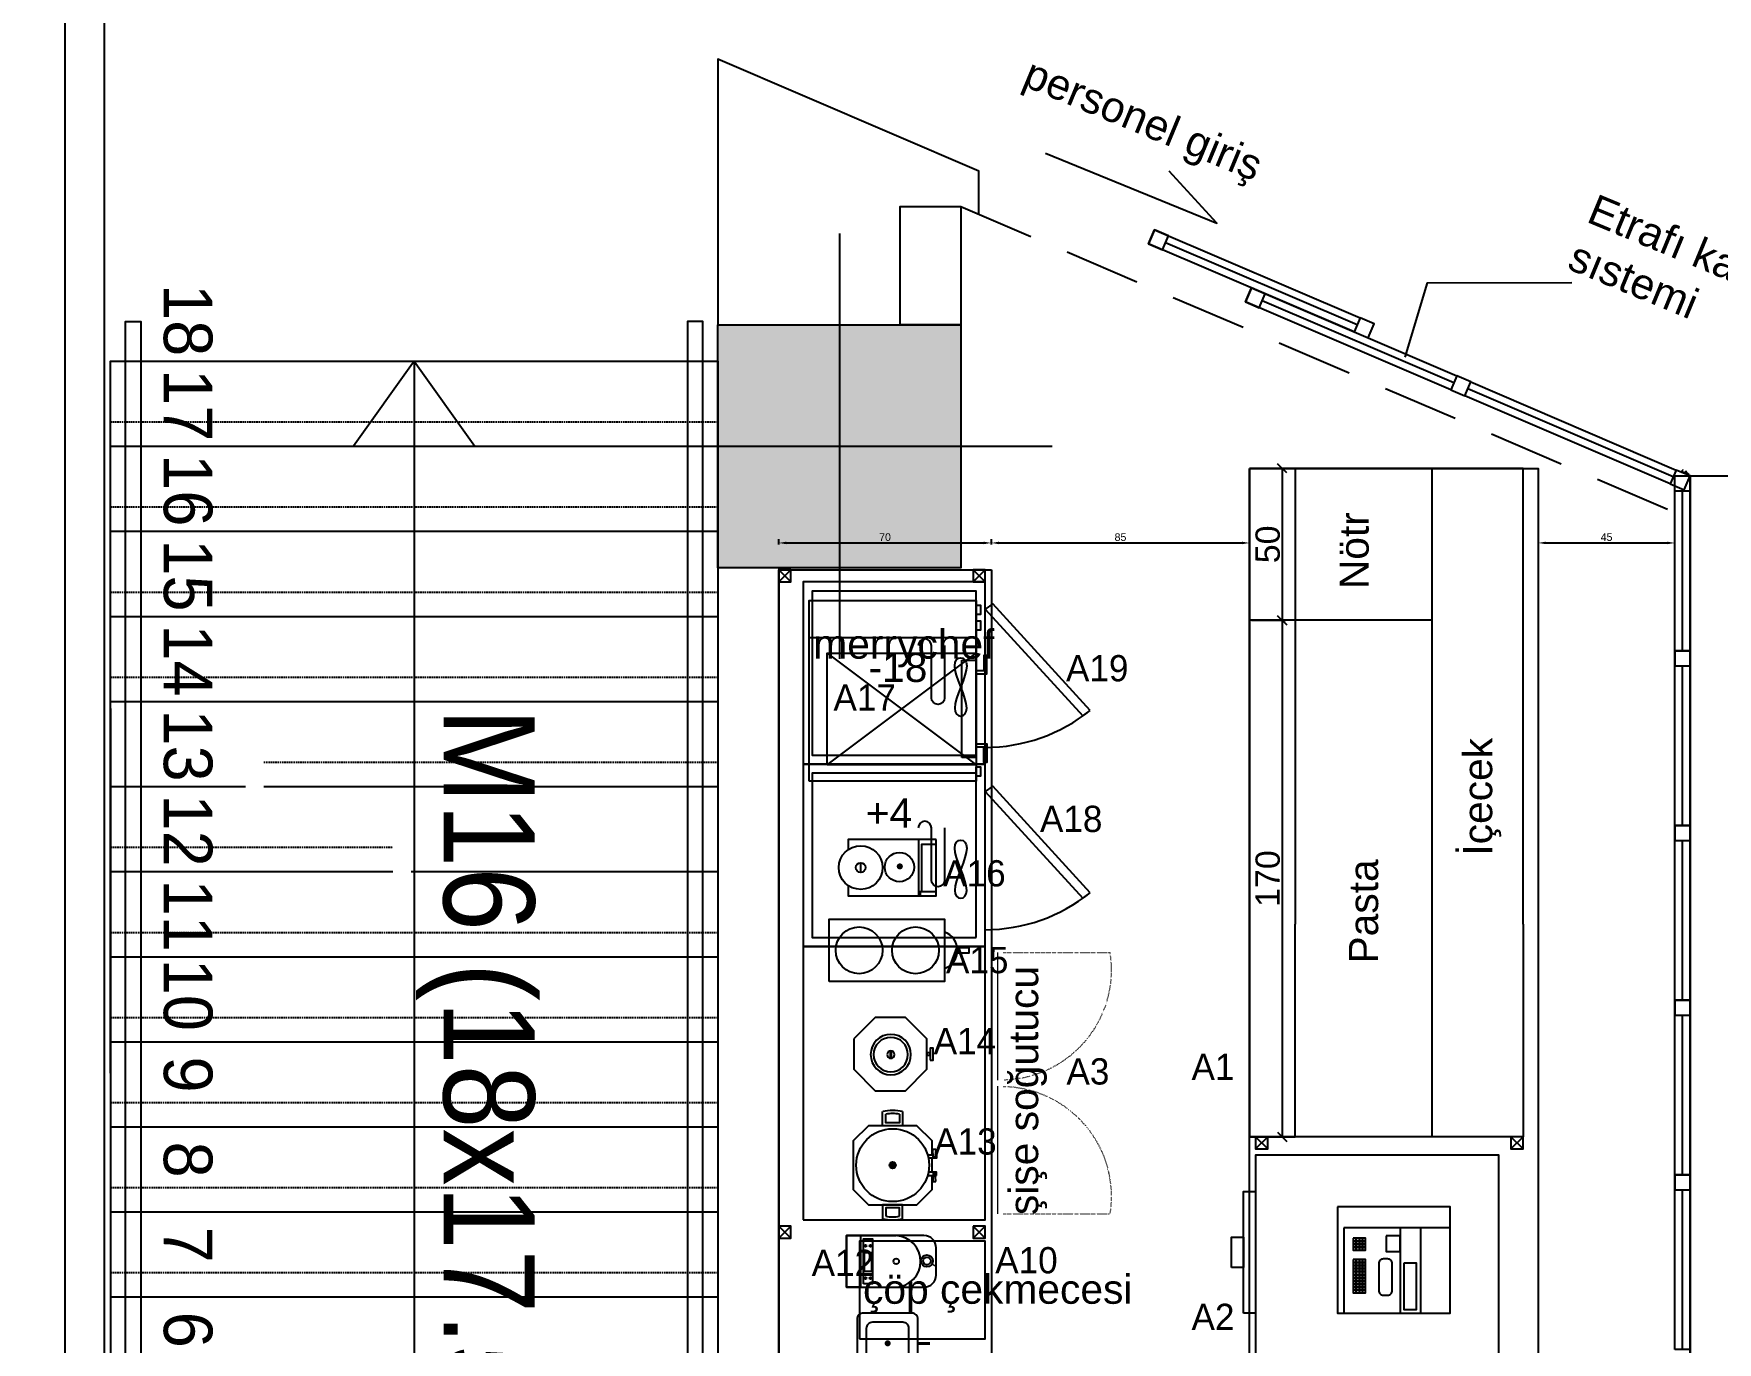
# Model space of a CAD drawing. Header units: millimetres. Extents: x 3465 to 16925, y -924 to 1134.
# Drawn here: x 8405 to 8959, y 9 to 439 of the extents above; entities that cross this region are included whole.
import ezdxf
from ezdxf.enums import TextEntityAlignment as Align
from ezdxf.lldxf.tags import DXFTag

# ---------------------------------------------------------------- set-up
doc = ezdxf.new("R2010")
doc.units = ezdxf.units.MM
for name, pattern in [('14.022_CEKIRDEKLER_SAFTLAR_+51.00$0$DASHED', [0.75, 0.5, -0.25]), ('14.022_CEKIRDEKLER_SAFTLAR_+51.00$0$DOT', [6.35, 0, -6.35]), ('14.022_PLAN_+51.00$0$DUZ', [0]), ('14.022_TASIYICI_+51.00$0$DUZ', [0]), ('DOT', [0.25, 0, -0.25]), ('HIDDEN', [0.38, 0.25, -0.13]), ('HIDDENX2', [19.05, 12.7, -6.35])]:
    doc.linetypes.add(name, pattern=pattern)
for name, color, linetype in [('-DWG_ANA', 7, 'Continuous'), ('002 Çizgi', 7, 'Continuous'), ('14.022_CEKIRDEKLER_SAFTLAR_+51.00$0$YPM_MRD', 224, 'Continuous'), ('14.022_CEKIRDEKLER_SAFTLAR_+51.00$0$YPM_MRD_GRNMYN', 232, '14.022_CEKIRDEKLER_SAFTLAR_+51.00$0$DASHED'), ('14.022_CEKIRDEKLER_SAFTLAR_+51.00$0$YPM_MRD_IZD', 251, 'Continuous'), ('14.022_CEKIRDEKLER_SAFTLAR_+51.00$0$YPM_MRD_KR', 22, 'Continuous'), ('14.022_CEKIRDEKLER_SAFTLAR_+51.00$0$YPM_MRD_SMB', 41, 'Continuous'), ('14.022_CEKIRDEKLER_SAFTLAR_+51.00$0$YPM_NTS_POZ_MRD', 41, 'Continuous'), ('14.022_CEKIRDEKLER_SAFTLAR_+51.00$0$YPM_NTS_POZ_MRD_200', 41, 'Continuous'), ('14.022_PLAN_+51.00$0$YPM_DGR_CM', 131, 'Continuous'), ('14.022_PLAN_+51.00$0$YPM_DVK_BAP', 33, 'Continuous'), ('14.022_PLAN_+51.00$0$YPM_DVR_GB 20cm', 56, 'Continuous'), ('14.022_PLAN_+51.00$0$YPM_GRN_1', 103, 'Continuous'), ('14.022_PLAN_+51.00$0$YPM_MRD', 224, 'Continuous'), ('14.022_TASIYICI_+51.00$0$YPM_STR_BA', 3, '14.022_TASIYICI_+51.00$0$DUZ'), ('14.022_TASIYICI_+51.00$0$YPM_STR_BAT', 252, 'Continuous'), ('A_LPG_PLAN', 7, 'Continuous'), ('Kıtc-002 Çizgi', 7, 'Continuous'), ('Kıtc-006 Yazı 001', 1, 'Continuous'), ('Kıtc-040 Detay', 7, 'Continuous'), ('S2000-002 Çizgi', 7, 'Continuous')]:
    doc.layers.add(name, color=color, linetype=linetype)
doc.layers.add('-DWG_DETAY1', color=7, linetype='Continuous', lineweight=9)
doc.layers.add('-DWG_DETAY4', color=7, linetype='DOT', lineweight=18)
doc.layers.add('14.022_TASIYICI_+51.00$0$YPM_STR_CROSS', color=252, linetype='Continuous', plot=False)
doc.styles.add('14.022_CEKIRDEKLER_SAFTLAR_+51.00$0$14.022_ÇEKİRDEKLER_ŞAFTLAR$0$YPM KAPI POZ 1-50', font='GOTHIC.TTF', dxfattribs={"height": 13})
doc.styles.add('14.022_CEKIRDEKLER_SAFTLAR_+51.00$0$OLCU IC', font='swissl.ttf', dxfattribs={"width": 0.8})
doc.styles.get("Standard").update_dxf_attribs({"font": 'arial.ttf'})
doc.styles.add('TAKSİM', font='GOTHIC.TTF', dxfattribs={"height": 20})
tags = doc.linetypes.add('DASHED', pattern=[19.05, 12.7, -6.35]).pattern_tags.tags
tags[6:7] = [DXFTag(74, 4), DXFTag(75, 0), DXFTag(340, '0'), DXFTag(46, 1.0), DXFTag(50, 0.0), DXFTag(44, 0.0), DXFTag(45, 0.0)]
tags[4:5] = [DXFTag(74, 4), DXFTag(75, 0), DXFTag(340, '0'), DXFTag(46, 1.0), DXFTag(50, 0.0), DXFTag(44, 0.0), DXFTag(45, 0.0)]
doc.dimstyles.new('ISO-25', dxfattribs={"dimtxt": 2.5, "dimasz": 2.5, "dimexe": 1.25, "dimexo": 0.625, "dimtad": 1, "dimtxsty": 'Standard', "dimcen": 2.5, "dimadec": 0, "dimazin": 0, "dimtfac": 1, "dimtmove": 0, "dimatfit": 3, "dimfxl": 1, "dimarcsym": 0})
doc.dimstyles.new('OLCU50', dxfattribs={"dimtxt": 8, "dimasz": 3, "dimexe": 1.25, "dimexo": 0.625, "dimtad": 1, "dimdec": 0, "dimtxsty": 'Standard', "dimblk": 'OBLIQUE', "dimcen": 2.5, "dimclrd": 256, "dimclre": 251, "dimclrt": 25, "dimadec": 0, "dimazin": 0, "dimtfac": 1, "dimtdec": 0, "dimtmove": 0, "dimatfit": 3, "dimldrblk": 'OBLIQUE', "dimfxl": 1, "dimarcsym": 0})

# ---------------------------------------------------------------- blocks, each defined once
blk = doc.blocks.new('14.022_TASIYICI_+51.00$0$AWG-kolon-80x80')
at = {"layer": '14.022_TASIYICI_+51.00$0$YPM_STR_BAT'}
blk.add_hatch(color=256, dxfattribs=at).paths.add_polyline_path([(-40, 40), (40, 40), (40, -40), (-40, -40)])
at = {"layer": '14.022_TASIYICI_+51.00$0$YPM_STR_BA'}
blk.add_lwpolyline([(-40, 40), (40, 40), (40, -40), (-40, -40)], close=True, dxfattribs=at)
at = {"layer": '14.022_TASIYICI_+51.00$0$YPM_STR_CROSS'}
for points in [[(0, 70), (0, -70)], [(-70, 0), (70, 0)]]:
    blk.add_lwpolyline(points, dxfattribs=at)
blk = doc.blocks.new('14.022_CEKIRDEKLER_SAFTLAR_+51.00$0$M16_51.00 KOTU')
at = {"layer": '14.022_CEKIRDEKLER_SAFTLAR_+51.00$0$YPM_MRD'}
for p, q in [((-275, 669.7), (-275, 308)), ((-275, 308), (-75, 308))]:
    blk.add_line(p, q, dxfattribs=at)
for points in [[(-275, 549.7), (-275, 784), (-75, 784), (-75, 431.34)], [(-75, 784), (-75, 308)], [(-275, 756), (-75, 756)], [(-275, 728), (-75, 728)], [(-275, 700), (-75, 700)], [(-275, 672), (-75, 672)], [(-275, 644), (-230.49, 644)], [(-224.49, 644), (-75, 644)], [(-275, 616), (-181.99, 616)], [(-175.99, 616), (-75, 616)], [(-275, 588), (-75, 588)], [(-275, 560), (-75, 560)], [(-275, 532), (-75, 532)], [(-275, 504), (-75, 504)], [(-275, 476), (-75, 476)], [(-275, 442.81), (-75, 442.81)], [(-275, 420), (-75, 420)], [(-275, 392), (-75, 392)], [(-275, 364), (-75, 364)], [(-275, 336), (-75, 336)]]:
    blk.add_lwpolyline(points, dxfattribs=at)
at = {"layer": '14.022_CEKIRDEKLER_SAFTLAR_+51.00$0$YPM_MRD_GRNMYN'}
blk.add_line((-275, 316), (-75, 316), dxfattribs=at)
for points in [[(-275, 764), (-75, 764)], [(-275, 736), (-75, 736)], [(-275, 708), (-75, 708)], [(-275, 680), (-75, 680)], [(-224.49, 652), (-75, 652)], [(-275, 624), (-181.99, 624)], [(-275, 596), (-75, 596)], [(-275, 568), (-75, 568)], [(-275, 540), (-75, 540)], [(-275, 512), (-75, 512)], [(-275, 484), (-75, 484)], [(-275, 450.81), (-75, 450.81)], [(-275, 428), (-75, 428)], [(-275, 400), (-75, 400)], [(-275, 372), (-75, 372)], [(-275, 344), (-75, 344)]]:
    blk.add_lwpolyline(points, dxfattribs=at)
at = {"layer": '14.022_CEKIRDEKLER_SAFTLAR_+51.00$0$YPM_MRD_IZD', "linetype": '14.022_CEKIRDEKLER_SAFTLAR_+51.00$0$DOT', "ltscale": 0.05}
for points in [[(-275, 784), (-75, 784)], [(-80, 442.89), (-80, 557.11)]]:
    blk.add_lwpolyline(points, dxfattribs=at)
at = {"layer": '14.022_CEKIRDEKLER_SAFTLAR_+51.00$0$YPM_MRD_KR'}
for points in [[(-270, 552.58), (-270, 797), (-265, 797), (-265, 549.7)], [(-80, 557.11), (-80, 797), (-85, 797), (-85, 445.77)], [(-265, 663.92), (-265, 308), (-270, 308), (-270, 666.81)], [(-85, 560), (-85, 308), (-80, 308), (-80, 557.11)]]:
    blk.add_lwpolyline(points, dxfattribs=at)
at = {"layer": '14.022_CEKIRDEKLER_SAFTLAR_+51.00$0$YPM_MRD_SMB'}
for p, q in [((-179.87, 305.86, 0), (-179.87, 320.86, 0)), ((-169.87, 305.86, 0), (-169.87, 320.86, 0))]:
    blk.add_line(p, q, dxfattribs=at)
at = {"layer": '14.022_CEKIRDEKLER_SAFTLAR_+51.00$0$YPM_NTS_POZ_MRD'}
for points in [[(-175, 784), (-195, 756)], [(-175, 784), (-175, 497.74)], [(-175, 784), (-155, 756)], [(-175, 611.96), (-175, 308)]]:
    blk.add_lwpolyline(points, dxfattribs=at)
at = {"layer": '14.022_CEKIRDEKLER_SAFTLAR_+51.00$0$YPM_NTS_POZ_MRD_200', "style": '14.022_CEKIRDEKLER_SAFTLAR_+51.00$0$14.022_ÇEKİRDEKLER_ŞAFTLAR$0$YPM KAPI POZ 1-50'}
for s, p in [('18', (-257.4, 809.39)), ('17', (-257.4, 781.39)), ('16', (-257.4, 753.39)), ('15', (-257.4, 725.39)), ('14', (-257.4, 697.39)), ('13', (-257.4, 669.39)), ('12', (-257.4, 641.39)), ('11', (-257.4, 613.39)), ('10', (-257.4, 587.33)), ('9', (-257.4, 555.16)), ('8', (-257.4, 527.16)), ('7', (-257.4, 499.16)), ('6', (-257.4, 471.16)), ('5', (-257.4, 443.16)), ('4', (-257.4, 415.16)), ('3', (-257.4, 381.77)), ('2', (-257.4, 353.77)), ('1', (-257.4, 325.77))]:
    blk.add_text(s, height=16, rotation=270, dxfattribs=at).set_placement(p)
at = {"layer": '14.022_CEKIRDEKLER_SAFTLAR_+51.00$0$YPM_NTS_POZ_MRD_200', "style": '14.022_CEKIRDEKLER_SAFTLAR_+51.00$0$OLCU IC', "width": 0.9}
blk.add_text('M16 (18x17.50/28)', height=30, rotation=270, dxfattribs=at).set_placement((-165.33, 353.25), align=Align.RIGHT)
blk = doc.blocks.new('A$C14D17327')
at = {"layer": 'Kıtc-002 Çizgi', "color": 1, "elevation": 0}
blk.add_lwpolyline([(0, 4), (4, 4), (4, 0), (0, 0)], close=True, dxfattribs=at)
for points in [[(0, 4), (4, 0)], [(0, 0), (4, 4)]]:
    blk.add_lwpolyline(points, dxfattribs=at)
blk = doc.blocks.new('A$C290C7E64')
at = {"layer": 'Kıtc-002 Çizgi'}
for points in [[(0, 0), (35, 0), (35, 37), (0, 37)], [(7, 2), (35, 2), (35, 37), (7, 37)], [(18.58, 21.8), (33.83, 21.8), (33.83, 26.01), (18.58, 26.01)], [(9.63, 16.02), (14.71, 16.02), (14.71, 20.57), (9.63, 20.57)], [(10.34, 8.15), (11.34, 8.15), (11.34, 9.15), (10.34, 9.15)], [(10.34, 7.15), (11.34, 7.15), (11.34, 8.15), (10.34, 8.15)], [(10.34, 6.15), (11.34, 6.15), (11.34, 7.15), (10.34, 7.15)], [(10.34, 5.15), (11.34, 5.15), (11.34, 6.15), (10.34, 6.15)], [(11.34, 8.15), (12.34, 8.15), (12.34, 9.15), (11.34, 9.15)], [(11.34, 7.15), (12.34, 7.15), (12.34, 8.15), (11.34, 8.15)], [(11.34, 6.15), (12.34, 6.15), (12.34, 7.15), (11.34, 7.15)], [(11.34, 5.15), (12.34, 5.15), (12.34, 6.15), (11.34, 6.15)], [(12.34, 8.15), (13.34, 8.15), (13.34, 9.15), (12.34, 9.15)], [(12.34, 7.15), (13.34, 7.15), (13.34, 8.15), (12.34, 8.15)], [(12.34, 6.15), (13.34, 6.15), (13.34, 7.15), (12.34, 7.15)], [(12.34, 5.15), (13.34, 5.15), (13.34, 6.15), (12.34, 6.15)], [(13.34, 8.15), (14.34, 8.15), (14.34, 9.15), (13.34, 9.15)], [(13.34, 7.15), (14.34, 7.15), (14.34, 8.15), (13.34, 8.15)], [(13.34, 6.15), (14.34, 6.15), (14.34, 7.15), (13.34, 7.15)], [(13.34, 5.15), (14.34, 5.15), (14.34, 6.15), (13.34, 6.15)], [(17.37, 8.15), (18.37, 8.15), (18.37, 9.15), (17.37, 9.15)], [(17.37, 7.15), (18.37, 7.15), (18.37, 8.15), (17.37, 8.15)], [(17.37, 6.15), (18.37, 6.15), (18.37, 7.15), (17.37, 7.15)], [(17.37, 5.15), (18.37, 5.15), (18.37, 6.15), (17.37, 6.15)], [(18.37, 8.15), (19.37, 8.15), (19.37, 9.15), (18.37, 9.15)], [(18.37, 7.15), (19.37, 7.15), (19.37, 8.15), (18.37, 8.15)], [(18.37, 6.15), (19.37, 6.15), (19.37, 7.15), (18.37, 7.15)], [(18.37, 5.15), (19.37, 5.15), (19.37, 6.15), (18.37, 6.15)], [(19.37, 8.15), (20.37, 8.15), (20.37, 9.15), (19.37, 9.15)], [(19.37, 7.15), (20.37, 7.15), (20.37, 8.15), (19.37, 8.15)], [(19.37, 6.15), (20.37, 6.15), (20.37, 7.15), (19.37, 7.15)], [(19.37, 5.15), (20.37, 5.15), (20.37, 6.15), (19.37, 6.15)], [(20.37, 8.15), (21.37, 8.15), (21.37, 9.15), (20.37, 9.15)], [(20.37, 7.15), (21.37, 7.15), (21.37, 8.15), (20.37, 8.15)], [(20.37, 6.15), (21.37, 6.15), (21.37, 7.15), (20.37, 7.15)], [(20.37, 5.15), (21.37, 5.15), (21.37, 6.15), (20.37, 6.15)], [(21.37, 8.15), (22.37, 8.15), (22.37, 9.15), (21.37, 9.15)], [(21.37, 7.15), (22.37, 7.15), (22.37, 8.15), (21.37, 8.15)], [(21.37, 6.15), (22.37, 6.15), (22.37, 7.15), (21.37, 7.15)], [(21.37, 5.15), (22.37, 5.15), (22.37, 6.15), (21.37, 6.15)], [(22.37, 8.15), (23.37, 8.15), (23.37, 9.15), (22.37, 9.15)], [(22.37, 7.15), (23.37, 7.15), (23.37, 8.15), (22.37, 8.15)], [(22.37, 6.15), (23.37, 6.15), (23.37, 7.15), (22.37, 7.15)], [(22.37, 5.15), (23.37, 5.15), (23.37, 6.15), (22.37, 6.15)], [(23.37, 8.15), (24.37, 8.15), (24.37, 9.15), (23.37, 9.15)], [(23.37, 7.15), (24.37, 7.15), (24.37, 8.15), (23.37, 8.15)], [(23.37, 6.15), (24.37, 6.15), (24.37, 7.15), (23.37, 7.15)], [(23.37, 5.15), (24.37, 5.15), (24.37, 6.15), (23.37, 6.15)], [(24.37, 8.15), (25.37, 8.15), (25.37, 9.15), (24.37, 9.15)], [(24.37, 7.15), (25.37, 7.15), (25.37, 8.15), (24.37, 8.15)], [(24.37, 6.15), (25.37, 6.15), (25.37, 7.15), (24.37, 7.15)], [(24.37, 5.15), (25.37, 5.15), (25.37, 6.15), (24.37, 6.15)], [(25.37, 8.15), (26.37, 8.15), (26.37, 9.15), (25.37, 9.15)], [(25.37, 7.15), (26.37, 7.15), (26.37, 8.15), (25.37, 8.15)], [(25.37, 6.15), (26.37, 6.15), (26.37, 7.15), (25.37, 7.15)], [(25.37, 5.15), (26.37, 5.15), (26.37, 6.15), (25.37, 6.15)], [(26.37, 8.15), (27.37, 8.15), (27.37, 9.15), (26.37, 9.15)], [(26.37, 7.15), (27.37, 7.15), (27.37, 8.15), (26.37, 8.15)], [(26.37, 6.15), (27.37, 6.15), (27.37, 7.15), (26.37, 7.15)], [(26.37, 5.15), (27.37, 5.15), (27.37, 6.15), (26.37, 6.15)], [(27.37, 8.15), (28.37, 8.15), (28.37, 9.15), (27.37, 9.15)], [(27.37, 7.15), (28.37, 7.15), (28.37, 8.15), (27.37, 8.15)], [(27.37, 6.15), (28.37, 6.15), (28.37, 7.15), (27.37, 7.15)], [(27.37, 5.15), (28.37, 5.15), (28.37, 6.15), (27.37, 6.15)]]:
    blk.add_lwpolyline(points, close=True, dxfattribs=at)
for points in [[(7, 27.23), (35, 27.23)], [(7, 20.57), (35, 20.57)]]:
    blk.add_lwpolyline(points, dxfattribs=at)
blk.add_lwpolyline([(18.68, 13.56), (27.6, 13.56, 0.414214), (29.1, 15.06), (29.1, 16.45, 0.414214), (27.6, 17.95), (18.68, 17.95, 0.414214), (17.18, 16.45), (17.18, 15.06, 0.414214)], format="xyb", close=True, dxfattribs=at)
blk = doc.blocks.new('A$C470016F2')
at = {"layer": 'Kıtc-002 Çizgi'}
for points in [[(25, 8), (15, 8), (15, 4), (25, 4)], [(40, 4), (0, 4), (0, 0), (40, 0)]]:
    blk.add_lwpolyline(points, close=True, dxfattribs=at)
blk = doc.blocks.new('A$C3DDB3116')
at = {"layer": 'Kıtc-002 Çizgi'}
blk.add_lwpolyline([(0, 45.94), (20.5, 45.94), (20.5, 7.94), (0, 7.94), (0, 45.94)], dxfattribs=at)
blk.add_lwpolyline([(9.32, 3.72), (11.18, 3.72), (11.18, 0), (9.32, 0)], close=True, dxfattribs=at)
for centre in [(10.25, 36.07), (10.25, 17.5)]:
    blk.add_circle(centre, 7.7, dxfattribs=at)
blk.add_arc((10.25, 10.08), 6.37, 199.6345, 340.3655, dxfattribs=at)
blk = doc.blocks.new('A$C139E487F')
at = {"layer": '002 Çizgi'}
h = blk.add_hatch(color=256, dxfattribs=at)
edge = h.paths.add_edge_path()
edge.add_arc((18, 14.42), 1.06, 0, 360)
for points in [[(21.4, 1.42), (26, 1.42), (31, 6.42), (31, 22.42), (26, 27.42), (10, 27.42), (5, 22.42), (5, 6.42), (10, 1.42), (14.6, 1.42)], [(0.34, 11.14), (5, 11.14), (5, 17.71), (0.34, 17.71)], [(1.18, 12.14), (4, 12.14), (4, 16.71), (1.18, 16.71)], [(35.66, 11.14), (31, 11.14), (31, 17.71), (35.66, 17.71)], [(34.82, 12.14), (32, 12.14), (32, 16.71), (34.82, 16.71)], [(15.69, 1.42), (20.31, 1.42)]]:
    blk.add_lwpolyline(points, dxfattribs=at)
for radius in [12, 1.06]:
    blk.add_circle((18, 14.42), radius, dxfattribs=at)
for centre, radius, start, end in [((16, 14.42), 16, 168.1479, 191.8521), ((16, 14.42), 15, 171.2333, 188.7667), ((20, 14.42), 15, 351.2333, 8.7667), ((20, 14.42), 16, 348.1479, 11.8521)]:
    blk.add_arc(centre, radius, start, end, dxfattribs=at)
at = {"layer": 'Kıtc-002 Çizgi'}
for points in [[(12.67, 0.2), (15.33, 0.41), (15.33, 1.04), (12.67, 1.25)], [(23.33, 0.2), (20.67, 0.41), (20.67, 1.04), (23.33, 1.25)]]:
    blk.add_lwpolyline(points, close=True, dxfattribs=at)
for points in [[(14.6, 2.92), (14.6, 1.09)], [(14.6, 0), (15.69, 0), (15.69, 2.69)], [(14.6, 0.35), (14.6, 0)], [(21.4, 0), (20.31, 0), (20.31, 2.69)], [(21.4, 2.92), (21.4, 1.09)], [(21.4, 0.35), (21.4, 0)]]:
    blk.add_lwpolyline(points, dxfattribs=at)
blk = doc.blocks.new('A$C59BC7357')
at = {"layer": 'Kıtc-002 Çizgi'}
for p, q in [((15.13, 11.88), (15.13, 14.55)), ((15.69, 14.55), (15.69, 11.87))]:
    blk.add_line(p, q, dxfattribs=at)
blk.add_lwpolyline([(28.96, 18.92), (28.96, 7.84), (21.12, 0), (10.04, 0), (2.2, 7.84), (2.2, 18.92), (10.04, 26.76), (21.12, 26.76), (28.96, 18.92)], dxfattribs=at)
for points in [[(1.1, 11.18), (0, 11.18), (0, 15.58), (1.1, 15.58)], [(2.2, 12.95), (1.1, 12.95), (1.1, 13.81), (2.2, 13.81)]]:
    blk.add_lwpolyline(points, close=True, dxfattribs=at)
for radius in [7.38, 6.28, 1.37]:
    blk.add_circle((15.43, 13.21), radius, dxfattribs=at)
blk = doc.blocks.new('A$C0D0247C1')
at = {"layer": 'Kıtc-002 Çizgi'}
for points in [[(2, 0), (18, 0, 0.414214), (20, 2), (20, 18, 0.414214), (18, 20), (2, 20, 0.414214), (0, 18), (0, 2, 0.414214)], [(5, 3), (15, 3, 0.414214), (17, 5), (17, 15, 0.414214), (15, 17), (5, 17, 0.414214), (3, 15), (3, 5, 0.414214)]]:
    blk.add_lwpolyline(points, format="xyb", close=True, dxfattribs=at)
at = {"layer": 'Kıtc-002 Çizgi', "const_width": 1}
blk.add_lwpolyline([(9.53, 10.08, 1), (10.53, 10.08, 1)], format="xyb", close=True, dxfattribs=at)
blk.add_lwpolyline([(20, 10), (23.95, 10)], dxfattribs=at)
blk = doc.blocks.new('A$C64277205')
at = {"layer": '002 Çizgi'}
blk.add_lwpolyline([(4, 0), (13, 0, 0.414214), (17, 4), (17, 29.5), (0, 29.5), (0, 4, 0.414214)], format="xyb", close=True, dxfattribs=at)
for points in [[(0, 29.5), (17, 29.5), (17, 24.89), (0, 24.89)], [(1.08, 23.89), (15.92, 23.89), (15.92, 20.92), (1.08, 20.92)], [(5.15, 23.57), (11.4, 23.57), (11.4, 21.24), (5.15, 21.24)]]:
    blk.add_lwpolyline(points, close=True, dxfattribs=at)
for points in [[(17, 13.14), (17, 24.89), (0, 24.89), (0, 13.14)], [(17, 13.14), (17, 24.89), (17, 24.89), (17, 13.14)]]:
    blk.add_lwpolyline(points, dxfattribs=at)
for centre, radius in [((2.96, 23.23), 0.33), ((13.6, 23.23), 0.33), ((2.96, 21.57), 0.33), ((13.6, 21.57), 0.33), ((8.54, 13.14), 0.901)]:
    blk.add_circle(centre, radius, dxfattribs=at)
blk.add_arc((8.5, 13.65), 8.52, 183.4714, 356.5286, dxfattribs=at)
at = {"layer": 'Kıtc-002 Çizgi', "const_width": 0.5}
blk.add_lwpolyline([(7.59, 1.28), (7.01, 0.34)], dxfattribs=at)
at = {"layer": 'Kıtc-002 Çizgi'}
for radius in [1.98, 1.24]:
    blk.add_circle((8.66, 3.02), radius, dxfattribs=at)
blk = doc.blocks.new('A$C37970E4B')
at = {"layer": 'Kıtc-002 Çizgi', "linetype": 'HIDDENX2', "ltscale": 10}
blk.add_line((47.35, 58.54), (47.35, 3.54), dxfattribs=at)
at = {"layer": 'Kıtc-002 Çizgi', "linetype": 'DASHED'}
for p, q in [((5.44, 52.59), (42.17, 3.54)), ((42.17, 52.59), (5.44, 3.54))]:
    blk.add_line(p, q, dxfattribs=at)
at = {"layer": 'Kıtc-002 Çizgi'}
for points in [[(0, 58.54), (59.5, 58.54), (59.5, 3.54), (0, 3.54)], [(1.67, 3.54), (4.73, 3.54), (4.73, 2.12), (1.67, 2.12)], [(49.71, 3.53), (52.78, 3.53), (52.78, 2.12), (49.71, 2.12)], [(54.9, 3.53), (57.96, 3.53), (57.96, 2.12), (54.9, 2.12)]]:
    blk.add_lwpolyline(points, close=True, dxfattribs=at)
at = {"layer": 'Kıtc-002 Çizgi', "linetype": 'DASHED'}
blk.add_lwpolyline([(5.44, 52.59), (42.17, 52.59), (42.17, 3.54), (5.44, 3.54)], close=True, dxfattribs=at)
at = {"layer": 'Kıtc-002 Çizgi', "linetype": 'HIDDENX2', "ltscale": 10}
blk.add_lwpolyline([(7.79, 8.25), (39.81, 8.25), (39.81, 3.54), (7.79, 3.54)], close=True, dxfattribs=at)
at = {"layer": 'Kıtc-002 Çizgi'}
for points in [[(11.27, 0), (6.14, 0), (6.15, 1), (11.27, 1)], [(11.27, 1), (11.27, 3.53), (12.27, 3.53), (12.27, 0), (11.27, 0)], [(36.33, 1), (36.33, 3.53), (35.33, 3.53), (35.33, 0), (36.33, 0)], [(36.33, 0), (41.46, 0), (41.45, 1), (36.33, 1)]]:
    blk.add_lwpolyline(points, dxfattribs=at)
blk = doc.blocks.new('A$C39462D4E')
at = {"layer": '-DWG_ANA', "color": 0}
blk.add_lwpolyline([(0, 90), (60, 90), (60, 0), (0, 0)], close=True, dxfattribs=at)
at = {"layer": '-DWG_DETAY1', "color": 0}
for p, q in [((64, 46), (64, 88)), ((64, 2), (64, 44))]:
    blk.add_line(p, q, dxfattribs=at)
at = {"layer": '-DWG_DETAY4', "color": 0}
for points in [[(66, 88), (101, 88, -0.454885), (66, 46.03, -0.414214)], [(66, 2), (101, 2, 0.454885), (66, 43.97, 0.414214)]]:
    blk.add_lwpolyline(points, format="xyb", dxfattribs=at)
blk = doc.blocks.new('A$C02B42A58')
at = {"layer": 'Kıtc-002 Çizgi'}
for points in [[(60, 0), (60, 60), (0, 60), (0, 0)], [(94.56, 17.64), (62.44, 52.78), (60, 51.03), (92.13, 15.89)]]:
    blk.add_lwpolyline(points, close=True, dxfattribs=at)
at = {"layer": 'Kıtc-002 Çizgi', "linetype": 'DASHED'}
blk.add_lwpolyline([(57, 3), (57, 57), (3, 57), (3, 3)], close=True, dxfattribs=at)
for points in [[(42.28, 21.86), (42.28, 39.03, 1), (37.93, 39.03)], [(46.62, 39.03), (46.62, 21.86, -1), (42.28, 21.86)]]:
    blk.add_lwpolyline(points, format="xyb", dxfattribs=at)
at = {"layer": 'Kıtc-002 Çizgi', "linetype": 'DASHED', "ltscale": 0.1}
blk.add_lwpolyline([(53.93, 18.47), (53.76, 19.93), (53.31, 21.63), (52.67, 23.49), (51.93, 25.44), (51.2, 27.39), (50.56, 29.25), (50.1, 30.96), (49.93, 32.41), (50.1, 33.56), (50.56, 34.37), (51.2, 34.86), (51.93, 35.03), (52.67, 34.86), (53.31, 34.37), (53.76, 33.56), (53.93, 32.41), (53.76, 30.96), (53.31, 29.25), (52.67, 27.39), (51.93, 25.44), (51.2, 23.49), (50.56, 21.63), (50.1, 19.93), (49.93, 18.47), (50.1, 17.33), (50.56, 16.51), (51.2, 16.02), (51.93, 15.86), (52.67, 16.02), (53.31, 16.51), (53.76, 17.33)], close=True, dxfattribs=at)
at = {"layer": 'Kıtc-002 Çizgi'}
blk.add_arc((60, 60.53), 55, 270, 308.867, dxfattribs=at)
blk = doc.blocks.new('A$C1C4536AD')
at = {"layer": 'Kıtc-002 Çizgi'}
for points in [[(0, 29), (0, 0), (18.5, 0)], [(3.39, 29), (0, 29), (0, 26.84)], [(18.5, 26.95), (18.5, 29), (15.2, 29)], [(18.5, 0), (18.5, 29)], [(7.82, 24.81), (10.92, 24.88)], [(0, 5.79), (18.5, 5.79)], [(1.26, 0), (1.26, 4.77), (16.97, 4.77), (16.97, 0)]]:
    blk.add_lwpolyline(points, dxfattribs=at)
at = {"layer": 'Kıtc-002 Çizgi', "const_width": 1}
blk.add_lwpolyline([(9.18, 12.02, 1), (10.18, 12.02, 1)], format="xyb", close=True, dxfattribs=at)
at = {"layer": 'Kıtc-002 Çizgi'}
blk.add_lwpolyline([(0.33, 5.24), (1.35, 5.24), (1.35, 5.79), (0.33, 5.79)], close=True, dxfattribs=at)
for centre, radius in [((9.3, 24.88), 7.2), ((9.3, 24.88), 1.6), ((9.43, 12.15), 4.82)]:
    blk.add_circle(centre, radius, dxfattribs=at)
blk = doc.blocks.new('*D27')
at = {"color": 0, "linetype": 'Continuous', "lineweight": -2, "transparency": 16777216}
for p, q in [((8649.75, 271.29), (8649.75, 273.04)), ((8719.75, 271.29), (8719.75, 273.04))]:
    blk.add_line(p, q, dxfattribs=at)
at = {"color": 0, "lineweight": -2, "transparency": 16777216}
blk.add_line((8652.25, 271.79), (8717.25, 271.79), dxfattribs=at)
at = {"color": 0, "transparency": 16777216}
for points in [[(8652.25, 272.21), (8652.25, 271.37), (8649.75, 271.79)], [(8717.25, 272.21), (8717.25, 271.37), (8719.75, 271.79)]]:
    blk.add_solid(points, dxfattribs=at)
at = {"layer": 'Defpoints', "color": 0, "transparency": 16777216}
for p in [(8719.75, 271.79), (8649.75, 262.97), (8719.75, 262.97)]:
    blk.add_point(p, dxfattribs=at)
at = {"color": 0, "transparency": 16777216, "insert": (8684.75, 273.69), "char_height": 2.5, "attachment_point": 5}
blk.add_mtext('70', dxfattribs=at)
blk = doc.blocks.new('*D28')
at = {"color": 0, "linetype": 'Continuous', "lineweight": -2, "transparency": 16777216}
for p, q in [((8719.75, 271.29), (8719.75, 273.04)), ((8804.75, 271.29), (8804.75, 273.04))]:
    blk.add_line(p, q, dxfattribs=at)
at = {"color": 0, "lineweight": -2, "transparency": 16777216}
blk.add_line((8722.25, 271.79), (8802.25, 271.79), dxfattribs=at)
at = {"color": 0, "transparency": 16777216}
for points in [[(8722.25, 272.21), (8722.25, 271.37), (8719.75, 271.79)], [(8802.25, 272.21), (8802.25, 271.37), (8804.75, 271.79)]]:
    blk.add_solid(points, dxfattribs=at)
at = {"layer": 'Defpoints', "color": 0, "transparency": 16777216}
for p in [(8804.75, 271.79), (8719.75, 262.97), (8804.75, 262.97)]:
    blk.add_point(p, dxfattribs=at)
at = {"color": 0, "transparency": 16777216, "insert": (8762.25, 273.69), "char_height": 2.5, "attachment_point": 5}
blk.add_mtext('85', dxfattribs=at)
blk = doc.blocks.new('*D29')
at = {"color": 0, "linetype": 'Continuous', "lineweight": -2, "transparency": 16777216}
for p, q in [((8899.75, 272.29), (8899.75, 270.54)), ((8944.75, 271.29), (8944.75, 273.04))]:
    blk.add_line(p, q, dxfattribs=at)
at = {"color": 0, "lineweight": -2, "transparency": 16777216}
blk.add_line((8902.25, 271.79), (8942.25, 271.79), dxfattribs=at)
at = {"color": 0, "transparency": 16777216}
for points in [[(8902.25, 272.21), (8902.25, 271.37), (8899.75, 271.79)], [(8942.25, 272.21), (8942.25, 271.37), (8944.75, 271.79)]]:
    blk.add_solid(points, dxfattribs=at)
at = {"layer": 'Defpoints', "color": 0, "transparency": 16777216}
for p in [(8899.75, 296.32), (8944.75, 271.79), (8944.75, 265.07)]:
    blk.add_point(p, dxfattribs=at)
at = {"color": 0, "transparency": 16777216, "insert": (8922.25, 273.69), "char_height": 2.5, "attachment_point": 5}
blk.add_mtext('45', dxfattribs=at)
blk = doc.blocks.new('_Oblique')
at = {"color": 0, "linetype": 'ByBlock', "lineweight": -2}
blk.add_line((-0.5, -0.5), (0.5, 0.5), dxfattribs=at)
blk = doc.blocks.new('*D65')
at = {"color": 251, "lineweight": -2, "transparency": 16777216}
for p, q in [((8805.38, 296.32), (8816.71, 296.32)), ((8805.38, 246.32), (8816.71, 246.32))]:
    blk.add_line(p, q, dxfattribs=at)
at = {"lineweight": -2, "transparency": 16777216}
blk.add_line((8815.46, 296.32), (8815.46, 246.32), dxfattribs=at)
at = {"layer": 'Defpoints', "color": 0, "transparency": 16777216}
for p in [(8804.75, 296.32), (8804.75, 246.32), (8815.46, 246.32)]:
    blk.add_point(p, dxfattribs=at)
at = {"lineweight": -2, "transparency": 16777216, "xscale": 3, "yscale": 3, "zscale": 3}
for p, rotation in [((8815.46, 296.32), 90), ((8815.46, 246.32), 270)]:
    blk.add_blockref('_Oblique', p, dxfattribs=dict(at, rotation=rotation))
at = {"color": 25, "transparency": 16777216, "insert": (8810.75, 271.32), "char_height": 8, "attachment_point": 5, "rotation": 90}
blk.add_mtext('50', dxfattribs=at)
blk = doc.blocks.new('*D66')
at = {"color": 251, "lineweight": -2, "transparency": 16777216}
for p, q in [((8805.38, 246.32), (8816.71, 246.32)), ((8805.38, 76.32), (8816.71, 76.32))]:
    blk.add_line(p, q, dxfattribs=at)
at = {"lineweight": -2, "transparency": 16777216}
blk.add_line((8815.46, 246.32), (8815.46, 76.32), dxfattribs=at)
at = {"layer": 'Defpoints', "color": 0, "transparency": 16777216}
for p in [(8804.75, 246.32), (8804.75, 76.32), (8815.46, 76.32)]:
    blk.add_point(p, dxfattribs=at)
at = {"lineweight": -2, "transparency": 16777216, "xscale": 3, "yscale": 3, "zscale": 3}
for p, rotation in [((8815.46, 246.32), 90), ((8815.46, 76.32), 270)]:
    blk.add_blockref('_Oblique', p, dxfattribs=dict(at, rotation=rotation))
at = {"color": 25, "transparency": 16777216, "insert": (8810.75, 161.32), "char_height": 8, "attachment_point": 5, "rotation": 90}
blk.add_mtext('170', dxfattribs=at)

msp = doc.modelspace()

# ---------------------------------------------------------------- linework, layer by layer
at = {"layer": '-DWG_ANA', "color": 0}
msp.add_lwpolyline([(8676.294, 9.846), (8717.75, 9.846), (8717.75, 41.968), (8676.294, 41.968)], close=True, dxfattribs=at)
for p, q in [((8864.75, 296.32), (8864.75, 76.32)), ((8947.463, 295.651), (8947.173, 295.729)), ((8948.207, 294.871), (8948.714, 294.365)), ((8948.961, 294.613), (8948.455, 295.119))]:
    msp.add_line(p, q)
msp.add_lwpolyline([(8855.941, 332.98), (8863.268, 357.353), (8910.825, 357.499)])
for centre, radius, start, end in [((8947.753, 295.574), 0.6, 165, 279.90037), ((8947.925, 294.589), 0.4, 45, 99.90037), ((8948.738, 295.402), 0.4, 170.09963, 225), ((8948.572, 294.224), 0.2, 270, 45), ((8949.103, 294.754), 0.2, 225, 0), ((8949.003, 294.324), 0.5, 270, 0)]:
    msp.add_arc(centre, radius, start, end)
at = {"layer": '14.022_PLAN_+51.00$0$YPM_DGR_CM'}
for p, q in [((8840.123, 343.527), (8777.104, 370.535)), ((8871.96, 324.442), (8808.942, 351.45)), ((8944.17, 293.495), (8876.556, 322.473)), ((8949.75, 288.824), (8944.75, 288.824)), ((8947.25, 236.324), (8947.25, 288.824)), ((8649.75, 262.968), (8649.75, -253.007)), ((8947.25, 178.824), (8947.25, 231.324)), ((8947.25, 121.324), (8947.25, 173.824)), ((8947.25, 63.824), (8947.25, 116.324)), ((8947.25, 6.324), (8947.25, 58.824))]:
    msp.add_line(p, q, dxfattribs=at)
for points in [[(8839.138, 341.229), (8771.524, 370.206), (8773.494, 374.802), (8841.107, 345.825)], [(8771.524, 370.206), (8776.12, 368.237), (8778.089, 372.832), (8773.494, 374.802)], [(8870.975, 322.144), (8803.361, 351.122), (8805.331, 355.718), (8872.945, 326.74)], [(8803.361, 351.122), (8807.957, 349.152), (8809.927, 353.748), (8805.331, 355.718)], [(8839.138, 341.229), (8843.734, 339.259), (8845.703, 343.855), (8841.107, 345.825)], [(8870.975, 322.144), (8875.571, 320.175), (8877.54, 324.771), (8872.945, 326.74)], [(8943.185, 291.198), (8875.571, 320.175), (8877.54, 324.771), (8945.154, 295.793)], [(8943.185, 291.198), (8947.78, 289.228), (8949.75, 293.824), (8945.154, 295.793)], [(8944.75, 236.324), (8944.75, 293.824), (8949.75, 293.824), (8949.75, 236.324)], [(8944.75, 178.824), (8944.75, 236.324), (8949.75, 236.324), (8949.75, 178.824)], [(8944.75, 236.324), (8944.75, 231.324), (8949.75, 231.324), (8949.75, 236.324)], [(8944.75, 121.324), (8944.75, 178.824), (8949.75, 178.824), (8949.75, 121.324)], [(8944.75, 178.824), (8944.75, 173.824), (8949.75, 173.824), (8949.75, 178.824)], [(8944.75, 63.824), (8944.75, 121.324), (8949.75, 121.324), (8949.75, 63.824)], [(8944.75, 121.324), (8944.75, 116.324), (8949.75, 116.324), (8949.75, 121.324)], [(8944.75, 6.324), (8944.75, 63.824), (8949.75, 63.824), (8949.75, 6.324)], [(8944.75, 63.824), (8944.75, 58.824), (8949.75, 58.824), (8949.75, 63.824)]]:
    msp.add_lwpolyline(points, close=True, dxfattribs=at)
at = {"layer": '14.022_PLAN_+51.00$0$YPM_DVK_BAP', "linetype": '14.022_PLAN_+51.00$0$DUZ'}
for points in [[(7926.194, 732.491), (8427.75, 517.538), (8427.75, -219.356), (8629.75, -219.356)], [(8715.628, 380.018), (8715.628, 394.162), (8629.75, 430.967), (8629.75, 343.618)]]:
    msp.add_lwpolyline(points, dxfattribs=at)
at = {"layer": '14.022_PLAN_+51.00$0$YPM_DVR_GB 20cm'}
for p, q in [((8414.75, 508.966), (8414.75, -232.356)), ((8649.75, 263.618), (8649.75, -252.356)), ((8649.75, 262.968), (8649.75, -253.007)), ((8629.75, 243.618), (8629.75, -252.356))]:
    msp.add_line(p, q, dxfattribs=at)
msp.add_lwpolyline([(8709.75, 343.618), (8689.75, 343.618), (8689.75, 382.537), (8709.75, 382.537)], close=True, dxfattribs=at)
at = {"layer": '14.022_PLAN_+51.00$0$YPM_GRN_1', "linetype": 'HIDDEN', "ltscale": 100}
msp.add_lwpolyline([(8709.75, 382.537), (8949.75, 279.68), (8949.75, -561.382), (8709.75, -561.382)], dxfattribs=at)
at = {"layer": '14.022_PLAN_+51.00$0$YPM_MRD'}
msp.add_lwpolyline([(8949.75, 293.824), (9214.75, 293.824), (9214.75, -561.382), (8949.75, -561.382)], close=True, dxfattribs=at)
at = {"layer": 'A_LPG_PLAN'}
msp.add_lwpolyline([(8737.568, 400.117), (8793.959, 377.082), (8778.286, 394.128)], dxfattribs=at)
at = {"layer": 'S2000-002 Çizgi'}
msp.add_line((8864.75, 246.32), (8804.75, 246.32), dxfattribs=at)
at = {"layer": 'S2000-002 Çizgi', "color": 42}
for points in [[(8804.75, -253.68), (8804.75, 296.32)], [(8804.75, 296.32), (8899.75, 296.32), (8899.75, -253.68), (8804.75, -253.68)]]:
    msp.add_lwpolyline(points, dxfattribs=at)
at = {"layer": 'S2000-002 Çizgi'}
for points in [[(8894.75, 226.32), (8894.75, 296.32), (8804.75, 296.32)], [(8894.75, 226.32), (8894.75, 296.32), (8804.75, 296.32)], [(8804.75, 296.32), (8804.75, 146.32)], [(8894.75, 146.32), (8894.75, 146.32), (8894.75, 296.32), (8804.75, 296.32)], [(8894.75, 146.32), (8894.75, 296.32), (8804.75, 296.32)], [(8819.75, 296.32), (8819.75, 146.32)], [(8894.75, 146.32), (8894.75, 146.32), (8894.75, 76.32), (8804.75, 76.32), (8804.75, 146.32)], [(8804.75, 146.32), (8804.75, 146.32), (8804.75, 76.32), (8819.75, 76.32), (8819.75, 146.32)]]:
    msp.add_lwpolyline(points, dxfattribs=at)
at = {"layer": 'S2000-002 Çizgi', "color": 42}
msp.add_lwpolyline([(8719.75, 262.968), (8719.75, -252.032), (8649.75, -252.032), (8649.75, 262.968)], close=True, dxfattribs=at)
at = {"layer": 'S2000-002 Çizgi'}
msp.add_lwpolyline([(8886.75, -76.68), (8886.75, 70.32), (8806.75, 70.32), (8806.75, -76.68)], close=True, dxfattribs=at)

# ---------------------------------------------------------------- block references
at = {"xscale": -1, "rotation": 90}
msp.add_blockref('A$C470016F2', (8806.75, 58.32), dxfattribs=at)
at = {"layer": '002 Çizgi', "rotation": 90.00000000000001}
for name, p in [('A$C139E487F', (8701.683, 48.984)), ('A$C64277205', (8701.573, 26.827))]:
    msp.add_blockref(name, p, dxfattribs=at)
at = {"layer": '14.022_CEKIRDEKLER_SAFTLAR_+51.00$0$YPM_MRD'}
msp.add_blockref('14.022_CEKIRDEKLER_SAFTLAR_+51.00$0$M16_51.00 KOTU', (8704.75, -452.382), dxfattribs=at)
at = {"layer": '14.022_TASIYICI_+51.00$0$YPM_STR_BA', "linetype": 'ByBlock', "ltscale": 50}
msp.add_blockref('14.022_TASIYICI_+51.00$0$AWG-kolon-80x80', (8669.75, 303.618), dxfattribs=at)
msp.add_blockref('14.022_TASIYICI_+51.00$0$AWG-kolon-80x80', (8669.75, 303.618), dxfattribs=at)
at = {"layer": 'Kıtc-002 Çizgi'}
for name, p in [('A$C02B42A58', (8657.75, 198.968)), ('A$C02B42A58', (8657.75, 138.968)), ('A$C0D0247C1', (8675.589, -1.721))]:
    msp.add_blockref(name, p, dxfattribs=at)
for name, p, rotation in [('A$C37970E4B', (8718.287, 193.346), 90.00000000000001), ('A$C1C4536AD', (8701.638, 155.65), 90.00000000000001), ('A$C3DDB3116', (8712.286, 127.463), 90.00000000000001), ('A$C290C7E64', (8833.737, 53.32), 270)]:
    msp.add_blockref(name, p, dxfattribs=dict(at, rotation=rotation))
at = {"layer": 'Kıtc-002 Çizgi', "xscale": -0.8999999999996362, "yscale": 0.8999999999996362, "zscale": 0.8999999999996362}
msp.add_blockref('A$C59BC7357', (8700.544, 91.51), dxfattribs=at)
at = {"layer": 'Kıtc-040 Detay', "xscale": -1}
for name, p, rotation in [('A$C14D17327', (8653.75, 262.968, 0), 90), ('A$C14D17327', (8717.75, 262.968, 0), 90), ('A$C39462D4E', (8657.75, 138.968), 180), ('A$C14D17327', (8810.75, 76.32, 0), 90), ('A$C14D17327', (8894.75, 76.32, 0), 90), ('A$C14D17327', (8653.75, 46.968, 0), 90), ('A$C14D17327', (8717.75, 46.968, 0), 90)]:
    msp.add_blockref(name, p, dxfattribs=dict(at, rotation=rotation))

# ---------------------------------------------------------------- texts
at = {"style": 'TAKSİM'}
for s, p in [('A19', (8754.598, 226.239)), ('A17', (8678.056, 216.6)), ('A18', (8746.027, 176.652)), ('A16', (8714.187, 158.736)), ('A15', (8715.087, 130.17)), ('A14', (8711.04, 103.526)), ('A3', (8751.535, 93.534)), ('A1', (8792.706, 95.024)), ('A13', (8711.222, 70.481)), ('A12', (8670.876, 30.526)), ('A10', (8731.305, 31.393)), ('A2', (8792.706, 12.747))]:
    msp.add_text(s, height=8.64, dxfattribs=at).set_placement(p, align=Align.CENTER)
at = {"layer": 'A_LPG_PLAN', "char_height": 10, "attachment_point": 1, "rotation": 337.51018}
for s, insert in [('personel giriş', (8733.343, 431.753)), ('Etrafı katlanır cam sıstemi', (8919.045, 386.852))]:
    msp.add_mtext_dynamic_manual_height_columns(s, width=141.96713, gutter_width=3080.043, heights=[0], dxfattribs=dict(at, insert=insert))
at = {"layer": 'Kıtc-006 Yazı 001'}
for s, p in [('Nötr', (8843.95, 256.582)), ('İçecek', (8884.62, 168.869)), ('Pasta', (8847.059, 133.369)), ('şişe soğutucu', (8735.165, 50.566))]:
    msp.add_text(s, height=9.6, rotation=90, dxfattribs=at).set_placement(p)
for s, p in [('merrychef', (8661.151, 233.696)), ('-18', (8679.308, 226.035)), ('+4', (8678.4, 178.12)), ('çöp çekmecesi', (8677.508, 21.378))]:
    msp.add_text(s, height=9.6, dxfattribs=at).set_placement(p)

# ---------------------------------------------------------------- dimensions: what is measured, and where the dimension line sits
for base, p1, p2, picture, middle in [((8815.464, 246.32), (8804.75, 296.32), (8804.75, 246.32), '*D65', (8810.755, 271.32)), ((8815.464, 76.32), (8804.75, 246.32), (8804.75, 76.32), '*D66', (8810.755, 161.32))]:
    dim = msp.add_linear_dim(base=base, p1=p1, p2=p2, angle=90, dimstyle='OLCU50')
    dim.commit()
    dim.dimension.update_dxf_attribs({"geometry": picture, "text_midpoint": middle})
for base, p1, p2, picture, middle in [((8944.75, 271.791), (8899.75, 296.32), (8944.75, 265.074), '*D29', (8922.25, 273.687)), ((8719.75, 271.791), (8649.75, 262.968), (8719.75, 262.968), '*D27', (8684.75, 273.692)), ((8804.75, 271.791), (8719.75, 262.968), (8804.75, 262.968), '*D28', (8762.25, 273.692))]:
    dim = msp.add_linear_dim(base=base, p1=p1, p2=p2, dimstyle='ISO-25', override={"dimfxl": 0.5, "dimfxlon": 1})
    dim.commit()
    dim.dimension.update_dxf_attribs({"geometry": picture, "text_midpoint": middle})

doc.saveas('drawing.dxf')
